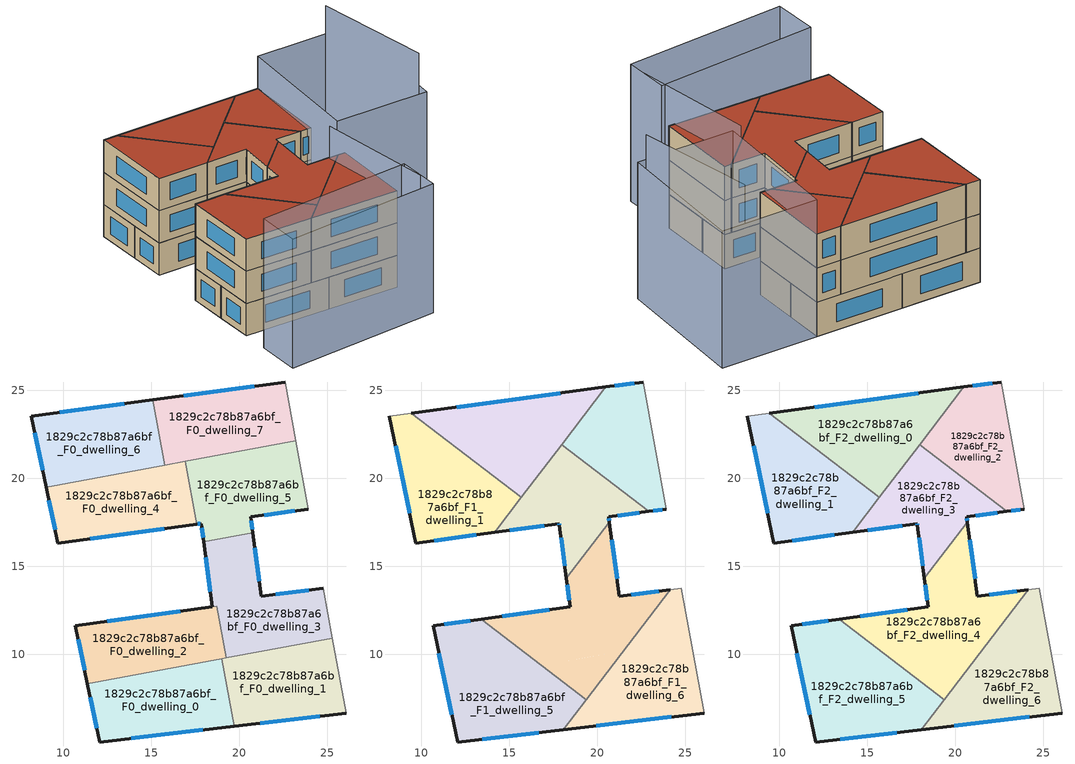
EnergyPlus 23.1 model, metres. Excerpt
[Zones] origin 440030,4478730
1829c2c78b87a6bf_F0_dwelling_0
 floor ground (EU_floor_Construction): 19.72,5.91 19.01,9.75 11.37,8.34 12.07,5.01 z0
 wall outside (EU_wall_Construction): 19.72,5.91 12.07,5.01 11.37,8.34 z0:3
 wall to 1829c2c78b87a6bf_F0_dwelling_1 (EU_wall_Construction): 19.01,9.75 19.72,5.91 z0:3
 wall to 1829c2c78b87a6bf_F0_dwelling_2 (EU_wall_Construction): 11.37,8.34 19.01,9.75 z0:3
 window (EU_Window_Construction): 17.93,5.7 13.86,5.23 / 11.9,5.79 11.53,7.56 z0.7:2.3
1829c2c78b87a6bf_F0_dwelling_1
 floor ground (EU_floor_Construction): 26.07,6.66 25.29,10.91 19.01,9.75 19.72,5.91 z0
 wall outside (EU_wall_Construction): 26.07,6.66 19.72,5.91 z0:3
 wall adiabatic (EU_wall_Construction): 25.29,10.91 26.07,6.66 z0:3
 wall to 1829c2c78b87a6bf_F0_dwelling_3 (EU_wall_Construction): 19.25,9.8 25.29,10.91 z0:3
 wall to 1829c2c78b87a6bf_F0_dwelling_2 (EU_wall_Construction): 19.01,9.75 19.25,9.8 z0:3
 window (EU_Window_Construction): 24.58,6.48 21.2,6.09 z0.7:2.3
1829c2c78b87a6bf_F0_dwelling_2
 floor ground (EU_floor_Construction): 19.25,9.8 18.71,12.74 10.68,11.62 11.37,8.34 z0
 wall outside (EU_wall_Construction): 11.37,8.34 10.68,11.62 18.46,12.7 z0:3
 wall to 1829c2c78b87a6bf_F0_dwelling_3 (EU_wall_Construction): 18.46,12.7 18.71,12.74 / 18.71,12.73 19.25,9.8 z0:3
 window (EU_Window_Construction): 11.21,9.11 10.84,10.85 / 12.5,11.87 16.63,12.45 z0.7:2.3
1829c2c78b87a6bf_F0_dwelling_3
 floor ground (EU_floor_Construction): 25.29,10.91 24.77,13.75 21.26,13.3 20.76,16.91 17.97,16.39 18.46,12.7 18.71,12.74 19.25,9.8 z0
 wall outside (EU_wall_Construction): 18.46,12.7 17.97,16.39 / 20.76,16.91 21.26,13.3 24.77,13.75 z0:3
 wall to 1829c2c78b87a6bf_F0_dwelling_5 (EU_wall_Construction): 17.97,16.39 20.76,16.91 z0:3
 wall adiabatic (EU_wall_Construction): 24.77,13.75 25.29,10.91 z0:3
 window (EU_Window_Construction): 18.35,13.56 18.09,15.53 / 20.88,16.06 21.14,14.14 / 22.08,13.41 23.95,13.64 z0.7:2.3
 ceiling adiabatic (EU_roof_Construction): 24.77,13.75 25.29,10.91 21.52,10.22 24.16,13.67 21.26,13.3 z3
1829c2c78b87a6bf_F0_dwelling_4
 floor ground (EU_floor_Construction): 17.59,17.4 16.93,20.97 9.02,19.5 9.68,16.32 z0
 wall outside (EU_wall_Construction): 17.59,17.4 9.68,16.32 9.02,19.5 z0:3
 wall to 1829c2c78b87a6bf_F0_dwelling_5 (EU_wall_Construction): 16.93,20.97 17.59,17.4 z0:3
 wall to 1829c2c78b87a6bf_F0_dwelling_6 (EU_wall_Construction): 9.02,19.5 15.76,20.75 z0:3
 wall to 1829c2c78b87a6bf_F0_dwelling_7 (EU_wall_Construction): 15.76,20.75 16.93,20.97 z0:3
 window (EU_Window_Construction): 15.74,17.15 11.53,16.58 / 9.53,17.07 9.18,18.76 z0.7:2.3
1829c2c78b87a6bf_F0_dwelling_5
 floor ground (EU_floor_Construction): 23.93,18.25 23.22,22.13 16.93,20.97 17.59,17.4 17.84,17.43 17.97,16.39 20.76,16.91 20.64,17.81 z0
 wall outside (EU_wall_Construction): 23.93,18.25 20.64,17.81 20.76,16.91 / 17.97,16.39 17.84,17.43 17.59,17.4 z0:3
 wall adiabatic (EU_wall_Construction): 23.22,22.13 23.93,18.25 z0:3
 wall to 1829c2c78b87a6bf_F0_dwelling_7 (EU_wall_Construction): 16.93,20.97 23.22,22.13 z0:3
 window (EU_Window_Construction): 17.78,17.43 17.65,17.41 / 23.16,18.15 21.41,17.92 / 20.67,17.6 20.73,17.12 / 17.94,16.63 17.87,17.19 z0.7:2.3
1829c2c78b87a6bf_F0_dwelling_6
 floor ground (EU_floor_Construction): 15.76,20.75 15.07,24.47 8.19,23.54 9.02,19.5 z0
 wall outside (EU_wall_Construction): 9.02,19.5 8.19,23.54 15.07,24.47 z0:3
 wall to 1829c2c78b87a6bf_F0_dwelling_7 (EU_wall_Construction): 15.07,24.47 15.76,20.75 z0:3
 window (EU_Window_Construction): 8.83,20.45 8.38,22.59 / 9.8,23.76 13.46,24.25 z0.7:2.3
1829c2c78b87a6bf_F0_dwelling_7
 floor ground (EU_floor_Construction): 23.22,22.13 22.6,25.48 15.07,24.47 15.76,20.75 z0
 wall outside (EU_wall_Construction): 15.07,24.47 22.6,25.48 z0:3
 wall adiabatic (EU_wall_Construction): 22.6,25.48 23.22,22.13 z0:3
 window (EU_Window_Construction): 16.84,24.7 20.84,25.24 z0.7:2.3
1829c2c78b87a6bf_F1_dwelling_0
 floor to 1829c2c78b87a6bf_F0_dwelling_6 (EU_floor_Construction): 15.76,20.75 15.07,24.47 9.43,23.71 13.78,20.38 z3
 floor to 1829c2c78b87a6bf_F0_dwelling_7 (EU_floor_Construction): 17.31,21.04 20.49,25.19 15.07,24.47 15.76,20.75 z3
 floor to 1829c2c78b87a6bf_F0_dwelling_5 (EU_floor_Construction): 17,20.62 17.31,21.04 16.93,20.97 z3
 floor to 1829c2c78b87a6bf_F0_dwelling_4 (EU_floor_Construction): 15.69,18.92 17,20.62 16.93,20.97 13.78,20.38 z3
 wall outside (EU_wall_Construction): 9.43,23.71 20.49,25.2 z3:6
 wall to 1829c2c78b87a6bf_F1_dwelling_1 (EU_wall_Construction): 15.69,18.92 9.43,23.71 z3:6
 wall to 1829c2c78b87a6bf_F1_dwelling_2 (EU_wall_Construction): 20.49,25.2 17.98,21.91 z3:6
 wall to 1829c2c78b87a6bf_F1_dwelling_3 (EU_wall_Construction): 17.98,21.91 15.69,18.92 z3:6
 window (EU_Window_Construction): 12.02,24.06 17.9,24.85 z3.7:5.3
1829c2c78b87a6bf_F1_dwelling_1
 floor to 1829c2c78b87a6bf_F0_dwelling_4 (EU_floor_Construction): 14.17,16.93 15.69,18.92 13.78,20.38 9.02,19.5 9.68,16.32 z3
 floor to 1829c2c78b87a6bf_F0_dwelling_6 (EU_floor_Construction): 13.78,20.38 9.43,23.71 8.19,23.54 9.02,19.5 z3
 wall outside (EU_wall_Construction): 14.17,16.93 9.68,16.32 8.19,23.54 z3:6
 wall adiabatic (EU_wall_Construction): 8.19,23.54 9.43,23.71 z3:6
 wall to 1829c2c78b87a6bf_F1_dwelling_3 (EU_wall_Construction): 15.69,18.92 14.17,16.93 z3:6
 window (EU_Window_Construction): 13.12,16.79 10.73,16.47 / 9.33,18.01 8.54,21.85 z3.7:5.3
1829c2c78b87a6bf_F1_dwelling_2
 floor to 1829c2c78b87a6bf_F0_dwelling_7 (EU_floor_Construction): 23.22,22.13 22.6,25.48 20.49,25.19 17.98,21.91 18.77,21.31 z3
 floor to 1829c2c78b87a6bf_F0_dwelling_5 (EU_floor_Construction): 23.93,18.25 23.22,22.13 18.77,21.31 22.94,18.12 z3
 wall outside (EU_wall_Construction): 23.93,18.25 22.94,18.12 / 20.49,25.2 22.6,25.48 z3:6
 wall adiabatic (EU_wall_Construction): 22.6,25.48 23.93,18.25 z3:6
 wall to 1829c2c78b87a6bf_F1_dwelling_3 (EU_wall_Construction): 22.94,18.12 17.98,21.91 z3:6
 window (EU_Window_Construction): 23.7,18.22 23.17,18.15 / 20.99,25.26 22.11,25.41 z3.7:5.3
1829c2c78b87a6bf_F1_dwelling_3
 floor to 1829c2c78b87a6bf_F0_dwelling_5 (EU_floor_Construction): 22.94,18.12 18.77,21.31 17.31,21.04 17,20.62 17.59,17.4 17.84,17.43 17.85,17.34 17.98,16.39 20.13,16.79 20.68,17.51 20.64,17.81 z3
 floor to 1829c2c78b87a6bf_F0_dwelling_7 (EU_floor_Construction): 18.77,21.31 17.98,21.91 17.31,21.04 z3
 floor to 1829c2c78b87a6bf_F0_dwelling_4 (EU_floor_Construction): 17.59,17.4 17,20.62 14.17,16.93 z3
 floor to 1829c2c78b87a6bf_F0_dwelling_3 (EU_floor_Construction): 18.25,14.33 20.13,16.79 17.98,16.39 z3
 wall outside (EU_wall_Construction): 22.94,18.12 20.64,17.81 20.68,17.51 / 18.25,14.33 17.85,17.34 17.84,17.43 14.17,16.93 z3:6
 wall to 1829c2c78b87a6bf_F1_dwelling_4 (EU_wall_Construction): 20.68,17.51 18.25,14.33 z3:6
 window (EU_Window_Construction): 16.98,17.32 15.03,17.05 / 22.4,18.05 21.18,17.88 / 20.65,17.74 20.67,17.58 / 18.15,15.03 17.94,16.63 / 17.85,17.36 17.84,17.41 z3.7:5.3
1829c2c78b87a6bf_F1_dwelling_4
 floor to 1829c2c78b87a6bf_F0_dwelling_2 (EU_floor_Construction): 19.25,9.8 18.71,12.74 13.41,12 16.86,9.35 z3
 floor to 1829c2c78b87a6bf_F0_dwelling_1 (EU_floor_Construction): 19.43,7.48 21.52,10.22 19.01,9.75 z3
 floor to 1829c2c78b87a6bf_F0_dwelling_5 (EU_floor_Construction): 20.76,16.91 20.68,17.51 20.13,16.79 z3
 floor to 1829c2c78b87a6bf_F0_dwelling_3 (EU_floor_Construction): 21.52,10.22 24.16,13.67 21.26,13.3 20.76,16.91 20.13,16.79 18.25,14.33 18.46,12.7 18.71,12.74 19.25,9.8 z3
 floor to 1829c2c78b87a6bf_F0_dwelling_0 (EU_floor_Construction): 19.38,7.42 19.43,7.48 19.01,9.75 16.86,9.35 z3
 wall outside (EU_wall_Construction): 20.68,17.51 21.26,13.3 24.16,13.67 / 13.41,12 18.46,12.7 18.25,14.33 z3:6
 wall to 1829c2c78b87a6bf_F1_dwelling_5 (EU_wall_Construction): 19.38,7.42 13.41,12 z3:6
 wall to 1829c2c78b87a6bf_F1_dwelling_6 (EU_wall_Construction): 24.16,13.67 19.38,7.42 z3:6
 window (EU_Window_Construction): 20.81,16.53 21.12,14.29 / 21.94,13.39 23.48,13.58 / 14.59,12.16 17.28,12.54 / 18.41,13.08 18.3,13.95 z3.7:5.3
1829c2c78b87a6bf_F1_dwelling_5
 floor to 1829c2c78b87a6bf_F0_dwelling_0 (EU_floor_Construction): 18.08,5.72 19.38,7.42 16.86,9.35 11.37,8.34 12.07,5.01 z3
 floor to 1829c2c78b87a6bf_F0_dwelling_2 (EU_floor_Construction): 16.86,9.35 13.41,12 10.68,11.62 11.37,8.34 z3
 wall outside (EU_wall_Construction): 18.08,5.72 12.07,5.01 10.68,11.62 13.41,12 z3:6
 wall to 1829c2c78b87a6bf_F1_dwelling_6 (EU_wall_Construction): 19.38,7.42 18.08,5.72 z3:6
 window (EU_Window_Construction): 11.74,6.56 11,10.07 / 11.32,11.71 12.77,11.91 / 16.67,5.55 13.47,5.18 z3.7:5.3
1829c2c78b87a6bf_F1_dwelling_6
 floor to 1829c2c78b87a6bf_F0_dwelling_1 (EU_floor_Construction): 26.07,6.66 25.29,10.91 21.52,10.22 19.43,7.48 19.72,5.91 z3
 floor adiabatic (EU_floor_Construction): 25.29,10.91 24.77,13.75 24.16,13.67 21.52,10.22 z3
 floor to 1829c2c78b87a6bf_F0_dwelling_0 (EU_floor_Construction): 19.72,5.91 19.43,7.48 19.38,7.42 18.08,5.72 z3
 wall outside (EU_wall_Construction): 26.07,6.66 18.08,5.72 z3:6
 wall adiabatic (EU_wall_Construction): 24.16,13.67 24.77,13.75 26.07,6.66 z3:6
 window (EU_Window_Construction): 24.2,6.44 19.95,5.94 z3.7:5.3
1829c2c78b87a6bf_F2_dwelling_0
 floor to 1829c2c78b87a6bf_F1_dwelling_0 (EU_floor_Construction): 15.69,18.92 20.49,25.2 9.43,23.71 z6
 wall outside (EU_wall_Construction): 9.43,23.71 20.49,25.2 z6:9
 wall to 1829c2c78b87a6bf_F2_dwelling_1 (EU_wall_Construction): 15.69,18.92 9.43,23.71 z6:9
 wall to 1829c2c78b87a6bf_F2_dwelling_2 (EU_wall_Construction): 20.49,25.2 17.98,21.91 z6:9
 wall to 1829c2c78b87a6bf_F2_dwelling_3 (EU_wall_Construction): 17.98,21.91 15.69,18.92 z6:9
 window (EU_Window_Construction): 12.02,24.06 17.9,24.85 z6.7:8.3
 roof outside (EU_roof_Construction): 20.49,25.2 15.69,18.92 9.43,23.71 z9
1829c2c78b87a6bf_F2_dwelling_1
 floor to 1829c2c78b87a6bf_F1_dwelling_1 (EU_floor_Construction): 14.17,16.93 15.69,18.92 9.43,23.71 8.19,23.54 9.68,16.32 z6
 wall outside (EU_wall_Construction): 14.17,16.93 9.68,16.32 8.19,23.54 z6:9
 wall adiabatic (EU_wall_Construction): 8.19,23.54 9.43,23.71 z6:9
 wall to 1829c2c78b87a6bf_F2_dwelling_3 (EU_wall_Construction): 15.69,18.92 14.17,16.93 z6:9
 window (EU_Window_Construction): 13.12,16.79 10.73,16.47 / 9.33,18.01 8.54,21.85 z6.7:8.3
 roof outside (EU_roof_Construction): 15.69,18.92 14.17,16.93 9.68,16.32 8.19,23.54 9.43,23.71 z9
1829c2c78b87a6bf_F2_dwelling_2
 floor to 1829c2c78b87a6bf_F1_dwelling_2 (EU_floor_Construction): 23.93,18.25 22.6,25.48 20.49,25.2 17.98,21.91 22.94,18.12 z6
 wall outside (EU_wall_Construction): 23.93,18.25 22.94,18.12 / 20.49,25.2 22.6,25.48 z6:9
 wall adiabatic (EU_wall_Construction): 22.6,25.48 23.93,18.25 z6:9
 wall to 1829c2c78b87a6bf_F2_dwelling_3 (EU_wall_Construction): 22.94,18.12 17.98,21.91 z6:9
 window (EU_Window_Construction): 23.7,18.22 23.17,18.15 / 20.99,25.26 22.11,25.41 z6.7:8.3
 roof outside (EU_roof_Construction): 22.6,25.48 23.93,18.25 22.94,18.12 17.98,21.91 20.49,25.2 z9
1829c2c78b87a6bf_F2_dwelling_3
 floor to 1829c2c78b87a6bf_F1_dwelling_3 (EU_floor_Construction): 22.94,18.12 17.98,21.91 14.17,16.93 17.84,17.43 17.85,17.34 18.25,14.33 20.68,17.51 20.64,17.81 z6
 wall outside (EU_wall_Construction): 22.94,18.12 20.64,17.81 20.68,17.51 / 18.25,14.33 17.85,17.34 17.84,17.43 14.17,16.93 z6:9
 wall to 1829c2c78b87a6bf_F2_dwelling_4 (EU_wall_Construction): 20.68,17.51 18.25,14.33 z6:9
 window (EU_Window_Construction): 16.98,17.32 15.03,17.05 / 22.4,18.05 21.18,17.88 / 20.65,17.74 20.67,17.58 / 18.15,15.03 17.94,16.63 / 17.85,17.36 17.84,17.41 z6.7:8.3
 roof outside (EU_roof_Construction): 22.94,18.12 20.64,17.81 20.68,17.51 18.25,14.33 17.85,17.34 17.84,17.43 14.17,16.93 17.98,21.91 z9
1829c2c78b87a6bf_F2_dwelling_4
 floor to 1829c2c78b87a6bf_F1_dwelling_4 (EU_floor_Construction): 19.38,7.42 24.16,13.67 21.26,13.3 20.68,17.51 18.25,14.33 18.46,12.7 13.41,12 z6
 wall outside (EU_wall_Construction): 20.68,17.51 21.26,13.3 24.16,13.67 / 13.41,12 18.46,12.7 18.25,14.33 z6:9
 wall to 1829c2c78b87a6bf_F2_dwelling_5 (EU_wall_Construction): 19.38,7.42 13.41,12 z6:9
 wall to 1829c2c78b87a6bf_F2_dwelling_6 (EU_wall_Construction): 24.16,13.67 19.38,7.42 z6:9
 window (EU_Window_Construction): 20.81,16.53 21.12,14.29 / 21.94,13.39 23.48,13.58 / 14.59,12.16 17.28,12.54 / 18.41,13.08 18.3,13.95 z6.7:8.3
 roof outside (EU_roof_Construction): 20.68,17.51 21.26,13.3 24.16,13.67 19.38,7.42 13.41,12 18.46,12.7 18.25,14.33 z9
1829c2c78b87a6bf_F2_dwelling_5
 floor to 1829c2c78b87a6bf_F1_dwelling_5 (EU_floor_Construction): 18.08,5.72 19.38,7.42 13.41,12 10.68,11.62 12.07,5.01 z6
 wall outside (EU_wall_Construction): 18.08,5.72 12.07,5.01 10.68,11.62 13.41,12 z6:9
 wall to 1829c2c78b87a6bf_F2_dwelling_6 (EU_wall_Construction): 19.38,7.42 18.08,5.72 z6:9
 window (EU_Window_Construction): 11.74,6.56 11,10.07 / 11.32,11.71 12.77,11.91 / 16.67,5.55 13.47,5.18 z6.7:8.3
 roof outside (EU_roof_Construction): 19.38,7.42 18.08,5.72 12.07,5.01 10.68,11.62 13.41,12 z9
1829c2c78b87a6bf_F2_dwelling_6
 floor to 1829c2c78b87a6bf_F1_dwelling_6 (EU_floor_Construction): 26.07,6.66 24.77,13.75 24.16,13.67 18.08,5.72 z6
 wall outside (EU_wall_Construction): 26.07,6.66 18.08,5.72 z6:9
 wall adiabatic (EU_wall_Construction): 24.16,13.67 24.77,13.75 26.07,6.66 z6:9
 window (EU_Window_Construction): 24.2,6.44 19.95,5.94 z6.7:8.3
 roof outside (EU_roof_Construction): 24.77,13.75 26.07,6.66 18.08,5.72 24.16,13.67 z9
shading: 26.63,3.53 23.27,13.41 / 13.35,-0.99 12.55,2.78 / 12.55,2.78 26.21,5.68 / 26.21,5.68 27.01,1.91 / 27.01,1.91 13.35,-0.99 / 30.96,26.57 32.49,14.89 / 32.49,14.89 24.13,13.8 / 24.13,13.8 22.6,25.48 / 22.6,25.48 30.96,26.57 z0:12; 32.34,16.04 28.65,25.68 z0:15
[Building]
EU S2 Campaign: North Axis=0; Terrain=City; Solar Distribution=FullExterior
[Site:Location]
Madrid: Latitude=40.5; Longitude=-3.5; Time Zone=1; Elevation=609
[SizingPeriod:WeatherFileDays]
AnnualSizingPeriod: Begin Month=1; Begin Day of Month=1; End Month=12; End Day of Month=31; Day of Week for Start Day=Monday; Use Weather File Daylight Saving Period=No; Use Weather File Rain and Snow Indicators=No
[MATERIAL]
EU_InternalMass_Material: Roughness=MediumRough; Thickness=0.1; Conductivity=1; Density=1800; Specific Heat=900; Thermal Absorptance=0.9; Solar Absorptance=0.7; Visible Absorptance=0.7
[MATERIAL:NOMASS] Roughness=MediumRough; Thermal Absorptance=0.9; Solar Absorptance=0.7; Visible Absorptance=0.7
Name | Thermal Resistance
EU_wall_NoMass | 0.419739
EU_roof_NoMass | 0.352165
EU_floor_NoMass | 0.608284
[WINDOWMATERIAL:SIMPLEGLAZINGSYSTEM]
EU_Window_SimpleGlazing: UFactor=4.8352; Solar Heat Gain Coefficient=0.85; Visible Transmittance=0.85
[CONSTRUCTION]
EU_wall_Construction: EU_wall_NoMass
EU_roof_Construction: EU_roof_NoMass
EU_floor_Construction: EU_floor_NoMass
EU_InternalMass_Construction: EU_InternalMass_Material
EU_Window_Construction: EU_Window_SimpleGlazing
[ZONE] Type=1; Multiplier=1; Ceiling Height=autocalculate; Floor Area=autocalculate; Part of Total Floor Area=Yes
Name | Volume
1829c2c78b87a6bf_F0_dwelling_0 | 84.5764
1829c2c78b87a6bf_F1_dwelling_0; 1829c2c78b87a6bf_F2_dwelling_0 | 93.4171
1829c2c78b87a6bf_F0_dwelling_1 | 78.8558
1829c2c78b87a6bf_F1_dwelling_1; 1829c2c78b87a6bf_F2_dwelling_1 | 93.3882
1829c2c78b87a6bf_F0_dwelling_2 | 76.6322
1829c2c78b87a6bf_F1_dwelling_2; 1829c2c78b87a6bf_F2_dwelling_2 | 73.1646
1829c2c78b87a6bf_F0_dwelling_3 | 86.822
1829c2c78b87a6bf_F1_dwelling_3; 1829c2c78b87a6bf_F2_dwelling_3 | 73.1466
1829c2c78b87a6bf_F0_dwelling_4 | 82.5623
1829c2c78b87a6bf_F1_dwelling_4; 1829c2c78b87a6bf_F2_dwelling_4; 1829c2c78b87a6bf_F1_dwelling_5; 1829c2c78b87a6bf_F2_dwelling_5 | 113.639
1829c2c78b87a6bf_F0_dwelling_5 | 80.8857
1829c2c78b87a6bf_F0_dwelling_6 | 81.7266
1829c2c78b87a6bf_F1_dwelling_6; 1829c2c78b87a6bf_F2_dwelling_6 | 93.3849
1829c2c78b87a6bf_F0_dwelling_7 | 81.7405
[INTERNALMASS] Construction=EU_InternalMass_Construction
Name | Zone or ZoneList | Surface Area
1829c2c78b87a6bf_F0_dwelling_0_EU_InternalMass | 1829c2c78b87a6bf_F0_dwelling_0 | 28.1922
1829c2c78b87a6bf_F0_dwelling_1_EU_InternalMass | 1829c2c78b87a6bf_F0_dwelling_1 | 26.2852
1829c2c78b87a6bf_F0_dwelling_2_EU_InternalMass | 1829c2c78b87a6bf_F0_dwelling_2 | 25.5436
1829c2c78b87a6bf_F0_dwelling_3_EU_InternalMass | 1829c2c78b87a6bf_F0_dwelling_3 | 28.9406
1829c2c78b87a6bf_F0_dwelling_4_EU_InternalMass | 1829c2c78b87a6bf_F0_dwelling_4 | 27.5207
1829c2c78b87a6bf_F0_dwelling_5_EU_InternalMass | 1829c2c78b87a6bf_F0_dwelling_5 | 26.962
1829c2c78b87a6bf_F0_dwelling_6_EU_InternalMass | 1829c2c78b87a6bf_F0_dwelling_6 | 27.2424
1829c2c78b87a6bf_F0_dwelling_7_EU_InternalMass | 1829c2c78b87a6bf_F0_dwelling_7 | 27.2467
1829c2c78b87a6bf_F1_dwelling_0_EU_InternalMass | 1829c2c78b87a6bf_F1_dwelling_0 | 31.1395
1829c2c78b87a6bf_F1_dwelling_1_EU_InternalMass | 1829c2c78b87a6bf_F1_dwelling_1 | 31.1299
1829c2c78b87a6bf_F1_dwelling_2_EU_InternalMass | 1829c2c78b87a6bf_F1_dwelling_2 | 24.3881
1829c2c78b87a6bf_F1_dwelling_3_EU_InternalMass | 1829c2c78b87a6bf_F1_dwelling_3 | 24.3822
1829c2c78b87a6bf_F1_dwelling_4_EU_InternalMass | 1829c2c78b87a6bf_F1_dwelling_4 | 37.8799
1829c2c78b87a6bf_F1_dwelling_5_EU_InternalMass | 1829c2c78b87a6bf_F1_dwelling_5 | 37.8813
1829c2c78b87a6bf_F1_dwelling_6_EU_InternalMass | 1829c2c78b87a6bf_F1_dwelling_6 | 31.1283
1829c2c78b87a6bf_F2_dwelling_0_EU_InternalMass | 1829c2c78b87a6bf_F2_dwelling_0 | 31.1395
1829c2c78b87a6bf_F2_dwelling_1_EU_InternalMass | 1829c2c78b87a6bf_F2_dwelling_1 | 31.1299
1829c2c78b87a6bf_F2_dwelling_2_EU_InternalMass | 1829c2c78b87a6bf_F2_dwelling_2 | 24.3881
1829c2c78b87a6bf_F2_dwelling_3_EU_InternalMass | 1829c2c78b87a6bf_F2_dwelling_3 | 24.3822
1829c2c78b87a6bf_F2_dwelling_4_EU_InternalMass | 1829c2c78b87a6bf_F2_dwelling_4 | 37.8799
1829c2c78b87a6bf_F2_dwelling_5_EU_InternalMass | 1829c2c78b87a6bf_F2_dwelling_5 | 37.8813
1829c2c78b87a6bf_F2_dwelling_6_EU_InternalMass | 1829c2c78b87a6bf_F2_dwelling_6 | 31.1283
[OTHEREQUIPMENT] Fuel Type=Electricity; Design Level Calculation Method=Watts/Area; Power per Zone Floor Area=1; Fraction Latent=0; Fraction Radiant=0; Fraction Lost=0; Carbon Dioxide Generation Rate=0; EndUse Subcategory=EU_Step8_InternalGains
Name | Zone or ZoneList or Space or SpaceList | Schedule
EU_Step8_InternalGain_1829c2c78b87a6bf_F0_dwelling_0_f000 | 1829c2c78b87a6bf_F0_dwelling_0 | EU_Step8_GainSchedule_1829c2c78b87a6bf_F0_dwelling_0_f000
EU_Step8_InternalGain_1829c2c78b87a6bf_F0_dwelling_1_f000 | 1829c2c78b87a6bf_F0_dwelling_1 | EU_Step8_GainSchedule_1829c2c78b87a6bf_F0_dwelling_1_f000
EU_Step8_InternalGain_1829c2c78b87a6bf_F0_dwelling_2_f000 | 1829c2c78b87a6bf_F0_dwelling_2 | EU_Step8_GainSchedule_1829c2c78b87a6bf_F0_dwelling_2_f000
EU_Step8_InternalGain_1829c2c78b87a6bf_F0_dwelling_3_f000 | 1829c2c78b87a6bf_F0_dwelling_3 | EU_Step8_GainSchedule_1829c2c78b87a6bf_F0_dwelling_3_f000
EU_Step8_InternalGain_1829c2c78b87a6bf_F0_dwelling_4_f000 | 1829c2c78b87a6bf_F0_dwelling_4 | EU_Step8_GainSchedule_1829c2c78b87a6bf_F0_dwelling_4_f000
EU_Step8_InternalGain_1829c2c78b87a6bf_F0_dwelling_5_f000 | 1829c2c78b87a6bf_F0_dwelling_5 | EU_Step8_GainSchedule_1829c2c78b87a6bf_F0_dwelling_5_f000
EU_Step8_InternalGain_1829c2c78b87a6bf_F0_dwelling_6_f000 | 1829c2c78b87a6bf_F0_dwelling_6 | EU_Step8_GainSchedule_1829c2c78b87a6bf_F0_dwelling_6_f000
EU_Step8_InternalGain_1829c2c78b87a6bf_F0_dwelling_7_f000 | 1829c2c78b87a6bf_F0_dwelling_7 | EU_Step8_GainSchedule_1829c2c78b87a6bf_F0_dwelling_7_f000
EU_Step8_InternalGain_1829c2c78b87a6bf_F1_dwelling_0_f000 | 1829c2c78b87a6bf_F1_dwelling_0 | EU_Step8_GainSchedule_1829c2c78b87a6bf_F1_dwelling_0_f000
EU_Step8_InternalGain_1829c2c78b87a6bf_F1_dwelling_1_f000 | 1829c2c78b87a6bf_F1_dwelling_1 | EU_Step8_GainSchedule_1829c2c78b87a6bf_F1_dwelling_1_f000
EU_Step8_InternalGain_1829c2c78b87a6bf_F1_dwelling_2_f000 | 1829c2c78b87a6bf_F1_dwelling_2 | EU_Step8_GainSchedule_1829c2c78b87a6bf_F1_dwelling_2_f000
EU_Step8_InternalGain_1829c2c78b87a6bf_F1_dwelling_3_f000 | 1829c2c78b87a6bf_F1_dwelling_3 | EU_Step8_GainSchedule_1829c2c78b87a6bf_F1_dwelling_3_f000
EU_Step8_InternalGain_1829c2c78b87a6bf_F1_dwelling_4_f000 | 1829c2c78b87a6bf_F1_dwelling_4 | EU_Step8_GainSchedule_1829c2c78b87a6bf_F1_dwelling_4_f000
EU_Step8_InternalGain_1829c2c78b87a6bf_F1_dwelling_5_f000 | 1829c2c78b87a6bf_F1_dwelling_5 | EU_Step8_GainSchedule_1829c2c78b87a6bf_F1_dwelling_5_f000
EU_Step8_InternalGain_1829c2c78b87a6bf_F1_dwelling_6_f000 | 1829c2c78b87a6bf_F1_dwelling_6 | EU_Step8_GainSchedule_1829c2c78b87a6bf_F1_dwelling_6_f000
EU_Step8_InternalGain_1829c2c78b87a6bf_F2_dwelling_0_f000 | 1829c2c78b87a6bf_F2_dwelling_0 | EU_Step8_GainSchedule_1829c2c78b87a6bf_F2_dwelling_0_f000
EU_Step8_InternalGain_1829c2c78b87a6bf_F2_dwelling_1_f000 | 1829c2c78b87a6bf_F2_dwelling_1 | EU_Step8_GainSchedule_1829c2c78b87a6bf_F2_dwelling_1_f000
EU_Step8_InternalGain_1829c2c78b87a6bf_F2_dwelling_2_f000 | 1829c2c78b87a6bf_F2_dwelling_2 | EU_Step8_GainSchedule_1829c2c78b87a6bf_F2_dwelling_2_f000
EU_Step8_InternalGain_1829c2c78b87a6bf_F2_dwelling_3_f000 | 1829c2c78b87a6bf_F2_dwelling_3 | EU_Step8_GainSchedule_1829c2c78b87a6bf_F2_dwelling_3_f000
EU_Step8_InternalGain_1829c2c78b87a6bf_F2_dwelling_4_f000 | 1829c2c78b87a6bf_F2_dwelling_4 | EU_Step8_GainSchedule_1829c2c78b87a6bf_F2_dwelling_4_f000
EU_Step8_InternalGain_1829c2c78b87a6bf_F2_dwelling_5_f000 | 1829c2c78b87a6bf_F2_dwelling_5 | EU_Step8_GainSchedule_1829c2c78b87a6bf_F2_dwelling_5_f000
EU_Step8_InternalGain_1829c2c78b87a6bf_F2_dwelling_6_f000 | 1829c2c78b87a6bf_F2_dwelling_6 | EU_Step8_GainSchedule_1829c2c78b87a6bf_F2_dwelling_6_f000
[ZONEVENTILATION:DESIGNFLOWRATE] Schedule=EU_AlwaysOn; Design Flow Rate Calculation Method=AirChanges/Hour; Air Changes per Hour=0.703302; Ventilation Type=Natural; Fan Pressure Rise=0; Fan Total Efficiency=1; Constant Term Coefficient=1; Temperature Term Coefficient=0; Velocity Term Coefficient=0; Velocity Squared Term Coefficient=0; Minimum Indoor Temperature=-100; Maximum Indoor Temperature=100; Delta Temperature=-100; Minimum Outdoor Temperature=-100; Maximum Outdoor Temperature=100; Maximum Wind Speed=40
Name | Zone or ZoneList or Space or SpaceList
EU_ConstantAir_1829c2c78b87a6bf_F0_dwelling_0 | 1829c2c78b87a6bf_F0_dwelling_0
EU_ConstantAir_1829c2c78b87a6bf_F0_dwelling_1 | 1829c2c78b87a6bf_F0_dwelling_1
EU_ConstantAir_1829c2c78b87a6bf_F0_dwelling_2 | 1829c2c78b87a6bf_F0_dwelling_2
EU_ConstantAir_1829c2c78b87a6bf_F0_dwelling_3 | 1829c2c78b87a6bf_F0_dwelling_3
EU_ConstantAir_1829c2c78b87a6bf_F0_dwelling_4 | 1829c2c78b87a6bf_F0_dwelling_4
EU_ConstantAir_1829c2c78b87a6bf_F0_dwelling_5 | 1829c2c78b87a6bf_F0_dwelling_5
EU_ConstantAir_1829c2c78b87a6bf_F0_dwelling_6 | 1829c2c78b87a6bf_F0_dwelling_6
EU_ConstantAir_1829c2c78b87a6bf_F0_dwelling_7 | 1829c2c78b87a6bf_F0_dwelling_7
EU_ConstantAir_1829c2c78b87a6bf_F1_dwelling_0 | 1829c2c78b87a6bf_F1_dwelling_0
EU_ConstantAir_1829c2c78b87a6bf_F1_dwelling_1 | 1829c2c78b87a6bf_F1_dwelling_1
EU_ConstantAir_1829c2c78b87a6bf_F1_dwelling_2 | 1829c2c78b87a6bf_F1_dwelling_2
EU_ConstantAir_1829c2c78b87a6bf_F1_dwelling_3 | 1829c2c78b87a6bf_F1_dwelling_3
EU_ConstantAir_1829c2c78b87a6bf_F1_dwelling_4 | 1829c2c78b87a6bf_F1_dwelling_4
EU_ConstantAir_1829c2c78b87a6bf_F1_dwelling_5 | 1829c2c78b87a6bf_F1_dwelling_5
EU_ConstantAir_1829c2c78b87a6bf_F1_dwelling_6 | 1829c2c78b87a6bf_F1_dwelling_6
EU_ConstantAir_1829c2c78b87a6bf_F2_dwelling_0 | 1829c2c78b87a6bf_F2_dwelling_0
EU_ConstantAir_1829c2c78b87a6bf_F2_dwelling_1 | 1829c2c78b87a6bf_F2_dwelling_1
EU_ConstantAir_1829c2c78b87a6bf_F2_dwelling_2 | 1829c2c78b87a6bf_F2_dwelling_2
EU_ConstantAir_1829c2c78b87a6bf_F2_dwelling_3 | 1829c2c78b87a6bf_F2_dwelling_3
EU_ConstantAir_1829c2c78b87a6bf_F2_dwelling_4 | 1829c2c78b87a6bf_F2_dwelling_4
EU_ConstantAir_1829c2c78b87a6bf_F2_dwelling_5 | 1829c2c78b87a6bf_F2_dwelling_5
EU_ConstantAir_1829c2c78b87a6bf_F2_dwelling_6 | 1829c2c78b87a6bf_F2_dwelling_6
[HVACTEMPLATE:THERMOSTAT] Constant Heating Setpoint=20; Constant Cooling Setpoint=50
EU_HeatOnly_1829c2c78b87a6bf_F0_dwelling_0; EU_HeatOnly_1829c2c78b87a6bf_F0_dwelling_1; EU_HeatOnly_1829c2c78b87a6bf_F0_dwelling_2; EU_HeatOnly_1829c2c78b87a6bf_F0_dwelling_3; EU_HeatOnly_1829c2c78b87a6bf_F0_dwelling_4; EU_HeatOnly_1829c2c78b87a6bf_F0_dwelling_5; EU_HeatOnly_1829c2c78b87a6bf_F0_dwelling_6; EU_HeatOnly_1829c2c78b87a6bf_F0_dwelling_7; EU_HeatOnly_1829c2c78b87a6bf_F1_dwelling_0; EU_HeatOnly_1829c2c78b87a6bf_F1_dwelling_1; EU_HeatOnly_1829c2c78b87a6bf_F1_dwelling_2; EU_HeatOnly_1829c2c78b87a6bf_F1_dwelling_3; EU_HeatOnly_1829c2c78b87a6bf_F1_dwelling_4; EU_HeatOnly_1829c2c78b87a6bf_F1_dwelling_5; EU_HeatOnly_1829c2c78b87a6bf_F1_dwelling_6; EU_HeatOnly_1829c2c78b87a6bf_F2_dwelling_0; EU_HeatOnly_1829c2c78b87a6bf_F2_dwelling_1; EU_HeatOnly_1829c2c78b87a6bf_F2_dwelling_2; EU_HeatOnly_1829c2c78b87a6bf_F2_dwelling_3; EU_HeatOnly_1829c2c78b87a6bf_F2_dwelling_4; EU_HeatOnly_1829c2c78b87a6bf_F2_dwelling_5; EU_HeatOnly_1829c2c78b87a6bf_F2_dwelling_6
[HVACTEMPLATE:ZONE:IDEALLOADSAIRSYSTEM] System Availability Schedule=EU_AlwaysOn; Maximum Heating Supply Air Temperature=50; Minimum Cooling Supply Air Temperature=13; Maximum Heating Supply Air Humidity Ratio=0.0156; Minimum Cooling Supply Air Humidity Ratio=0.0077; Heating Limit=NoLimit; Cooling Limit=NoLimit; Heating Availability Schedule=EU_AlwaysOn; Cooling Availability Schedule=EU_CoolingOff; Dehumidification Control Type=ConstantSensibleHeatRatio; Cooling Sensible Heat Ratio=0.7; Dehumidification Setpoint=60; Humidification Control Type=None; Humidification Setpoint=30; Outdoor Air Method=None; Outdoor Air Flow Rate per Person=0.00944; Outdoor Air Flow Rate per Zone Floor Area=0; Outdoor Air Flow Rate per Zone=0; Demand Controlled Ventilation Type=None; Outdoor Air Economizer Type=NoEconomizer; Heat Recovery Type=None; Sensible Heat Recovery Effectiveness=0.7; Latent Heat Recovery Effectiveness=0.65
Name | Template Thermostat
1829c2c78b87a6bf_F0_dwelling_0 | EU_HeatOnly_1829c2c78b87a6bf_F0_dwelling_0
1829c2c78b87a6bf_F0_dwelling_1 | EU_HeatOnly_1829c2c78b87a6bf_F0_dwelling_1
1829c2c78b87a6bf_F0_dwelling_2 | EU_HeatOnly_1829c2c78b87a6bf_F0_dwelling_2
1829c2c78b87a6bf_F0_dwelling_3 | EU_HeatOnly_1829c2c78b87a6bf_F0_dwelling_3
1829c2c78b87a6bf_F0_dwelling_4 | EU_HeatOnly_1829c2c78b87a6bf_F0_dwelling_4
1829c2c78b87a6bf_F0_dwelling_5 | EU_HeatOnly_1829c2c78b87a6bf_F0_dwelling_5
1829c2c78b87a6bf_F0_dwelling_6 | EU_HeatOnly_1829c2c78b87a6bf_F0_dwelling_6
1829c2c78b87a6bf_F0_dwelling_7 | EU_HeatOnly_1829c2c78b87a6bf_F0_dwelling_7
1829c2c78b87a6bf_F1_dwelling_0 | EU_HeatOnly_1829c2c78b87a6bf_F1_dwelling_0
1829c2c78b87a6bf_F1_dwelling_1 | EU_HeatOnly_1829c2c78b87a6bf_F1_dwelling_1
1829c2c78b87a6bf_F1_dwelling_2 | EU_HeatOnly_1829c2c78b87a6bf_F1_dwelling_2
1829c2c78b87a6bf_F1_dwelling_3 | EU_HeatOnly_1829c2c78b87a6bf_F1_dwelling_3
1829c2c78b87a6bf_F1_dwelling_4 | EU_HeatOnly_1829c2c78b87a6bf_F1_dwelling_4
1829c2c78b87a6bf_F1_dwelling_5 | EU_HeatOnly_1829c2c78b87a6bf_F1_dwelling_5
1829c2c78b87a6bf_F1_dwelling_6 | EU_HeatOnly_1829c2c78b87a6bf_F1_dwelling_6
1829c2c78b87a6bf_F2_dwelling_0 | EU_HeatOnly_1829c2c78b87a6bf_F2_dwelling_0
1829c2c78b87a6bf_F2_dwelling_1 | EU_HeatOnly_1829c2c78b87a6bf_F2_dwelling_1
1829c2c78b87a6bf_F2_dwelling_2 | EU_HeatOnly_1829c2c78b87a6bf_F2_dwelling_2
1829c2c78b87a6bf_F2_dwelling_3 | EU_HeatOnly_1829c2c78b87a6bf_F2_dwelling_3
1829c2c78b87a6bf_F2_dwelling_4 | EU_HeatOnly_1829c2c78b87a6bf_F2_dwelling_4
1829c2c78b87a6bf_F2_dwelling_5 | EU_HeatOnly_1829c2c78b87a6bf_F2_dwelling_5
1829c2c78b87a6bf_F2_dwelling_6 | EU_HeatOnly_1829c2c78b87a6bf_F2_dwelling_6
[SIZING:ZONE] Zone Cooling Design Supply Air Temperature Input Method=SupplyAirTemperature; Zone Cooling Design Supply Air Temperature=13; Zone Heating Design Supply Air Temperature Input Method=SupplyAirTemperature; Zone Heating Design Supply Air Temperature=50; Zone Cooling Design Supply Air Humidity Ratio=0.008; Zone Heating Design Supply Air Humidity Ratio=0.008; Cooling Design Air Flow Method=DesignDay; Cooling Design Air Flow Rate=0; Cooling Minimum Air Flow per Zone Floor Area=0.000762; Cooling Minimum Air Flow=0; Cooling Minimum Air Flow Fraction=0.2; Heating Design Air Flow Method=DesignDay; Heating Design Air Flow Rate=0; Heating Maximum Air Flow per Zone Floor Area=0.002032; Heating Maximum Air Flow=0.141576; Heating Maximum Air Flow Fraction=0.3; Account for Dedicated Outdoor Air System=No; Dedicated Outdoor Air System Control Strategy=NeutralSupplyAir; Dedicated Outdoor Air Low Setpoint Temperature for Design=autosize; Dedicated Outdoor Air High Setpoint Temperature for Design=autosize; Zone Load Sizing Method=Sensible Load Only No Latent Load; Zone Latent Cooling Design Supply Air Humidity Ratio Input Method=HumidityRatioDifference; Zone Cooling Design Supply Air Humidity Ratio Difference=0.005; Zone Latent Heating Design Supply Air Humidity Ratio Input Method=HumidityRatioDifference; Zone Humidification Design Supply Air Humidity Ratio Difference=0.005
1829c2c78b87a6bf_F0_dwelling_0; 1829c2c78b87a6bf_F0_dwelling_1; 1829c2c78b87a6bf_F0_dwelling_2; 1829c2c78b87a6bf_F0_dwelling_3; 1829c2c78b87a6bf_F0_dwelling_4; 1829c2c78b87a6bf_F0_dwelling_5; 1829c2c78b87a6bf_F0_dwelling_6; 1829c2c78b87a6bf_F0_dwelling_7; 1829c2c78b87a6bf_F1_dwelling_0; 1829c2c78b87a6bf_F1_dwelling_1; 1829c2c78b87a6bf_F1_dwelling_2; 1829c2c78b87a6bf_F1_dwelling_3; 1829c2c78b87a6bf_F1_dwelling_4; 1829c2c78b87a6bf_F1_dwelling_5; 1829c2c78b87a6bf_F1_dwelling_6; 1829c2c78b87a6bf_F2_dwelling_0; 1829c2c78b87a6bf_F2_dwelling_1; 1829c2c78b87a6bf_F2_dwelling_2; 1829c2c78b87a6bf_F2_dwelling_3; 1829c2c78b87a6bf_F2_dwelling_4; 1829c2c78b87a6bf_F2_dwelling_5; 1829c2c78b87a6bf_F2_dwelling_6
[SCHEDULE:CONSTANT]
Name | Hourly Value
EU_AlwaysOn | 1
EU_CoolingOff | 0
[SCHEDULE:FILE] Column Number=1; Rows to Skip at Top=0; Number of Hours of Data=8760; Column Separator=Comma; Interpolate to Timestep=No; Minutes per Item=60; Adjust Schedule for Daylight Savings=Yes
Name | File
EU_Step8_GainSchedule_1829c2c78b87a6bf_F0_dwelling_0_f000 | ../../schedules/1829c2c78b87a6bf/1829c2c78b87a6bf_F0_dwelling_0_f000_gain.csv
EU_Step8_GainSchedule_1829c2c78b87a6bf_F0_dwelling_1_f000 | ../../schedules/1829c2c78b87a6bf/1829c2c78b87a6bf_F0_dwelling_1_f000_gain.csv
EU_Step8_GainSchedule_1829c2c78b87a6bf_F0_dwelling_2_f000 | ../../schedules/1829c2c78b87a6bf/1829c2c78b87a6bf_F0_dwelling_2_f000_gain.csv
EU_Step8_GainSchedule_1829c2c78b87a6bf_F0_dwelling_3_f000 | ../../schedules/1829c2c78b87a6bf/1829c2c78b87a6bf_F0_dwelling_3_f000_gain.csv
EU_Step8_GainSchedule_1829c2c78b87a6bf_F0_dwelling_4_f000 | ../../schedules/1829c2c78b87a6bf/1829c2c78b87a6bf_F0_dwelling_4_f000_gain.csv
EU_Step8_GainSchedule_1829c2c78b87a6bf_F0_dwelling_5_f000 | ../../schedules/1829c2c78b87a6bf/1829c2c78b87a6bf_F0_dwelling_5_f000_gain.csv
EU_Step8_GainSchedule_1829c2c78b87a6bf_F0_dwelling_6_f000 | ../../schedules/1829c2c78b87a6bf/1829c2c78b87a6bf_F0_dwelling_6_f000_gain.csv
EU_Step8_GainSchedule_1829c2c78b87a6bf_F0_dwelling_7_f000 | ../../schedules/1829c2c78b87a6bf/1829c2c78b87a6bf_F0_dwelling_7_f000_gain.csv
EU_Step8_GainSchedule_1829c2c78b87a6bf_F1_dwelling_0_f000 | ../../schedules/1829c2c78b87a6bf/1829c2c78b87a6bf_F1_dwelling_0_f000_gain.csv
EU_Step8_GainSchedule_1829c2c78b87a6bf_F1_dwelling_1_f000 | ../../schedules/1829c2c78b87a6bf/1829c2c78b87a6bf_F1_dwelling_1_f000_gain.csv
EU_Step8_GainSchedule_1829c2c78b87a6bf_F1_dwelling_2_f000 | ../../schedules/1829c2c78b87a6bf/1829c2c78b87a6bf_F1_dwelling_2_f000_gain.csv
EU_Step8_GainSchedule_1829c2c78b87a6bf_F1_dwelling_3_f000 | ../../schedules/1829c2c78b87a6bf/1829c2c78b87a6bf_F1_dwelling_3_f000_gain.csv
EU_Step8_GainSchedule_1829c2c78b87a6bf_F1_dwelling_4_f000 | ../../schedules/1829c2c78b87a6bf/1829c2c78b87a6bf_F1_dwelling_4_f000_gain.csv
EU_Step8_GainSchedule_1829c2c78b87a6bf_F1_dwelling_5_f000 | ../../schedules/1829c2c78b87a6bf/1829c2c78b87a6bf_F1_dwelling_5_f000_gain.csv
EU_Step8_GainSchedule_1829c2c78b87a6bf_F1_dwelling_6_f000 | ../../schedules/1829c2c78b87a6bf/1829c2c78b87a6bf_F1_dwelling_6_f000_gain.csv
EU_Step8_GainSchedule_1829c2c78b87a6bf_F2_dwelling_0_f000 | ../../schedules/1829c2c78b87a6bf/1829c2c78b87a6bf_F2_dwelling_0_f000_gain.csv
EU_Step8_GainSchedule_1829c2c78b87a6bf_F2_dwelling_1_f000 | ../../schedules/1829c2c78b87a6bf/1829c2c78b87a6bf_F2_dwelling_1_f000_gain.csv
EU_Step8_GainSchedule_1829c2c78b87a6bf_F2_dwelling_2_f000 | ../../schedules/1829c2c78b87a6bf/1829c2c78b87a6bf_F2_dwelling_2_f000_gain.csv
EU_Step8_GainSchedule_1829c2c78b87a6bf_F2_dwelling_3_f000 | ../../schedules/1829c2c78b87a6bf/1829c2c78b87a6bf_F2_dwelling_3_f000_gain.csv
EU_Step8_GainSchedule_1829c2c78b87a6bf_F2_dwelling_4_f000 | ../../schedules/1829c2c78b87a6bf/1829c2c78b87a6bf_F2_dwelling_4_f000_gain.csv
EU_Step8_GainSchedule_1829c2c78b87a6bf_F2_dwelling_5_f000 | ../../schedules/1829c2c78b87a6bf/1829c2c78b87a6bf_F2_dwelling_5_f000_gain.csv
EU_Step8_GainSchedule_1829c2c78b87a6bf_F2_dwelling_6_f000 | ../../schedules/1829c2c78b87a6bf/1829c2c78b87a6bf_F2_dwelling_6_f000_gain.csv
